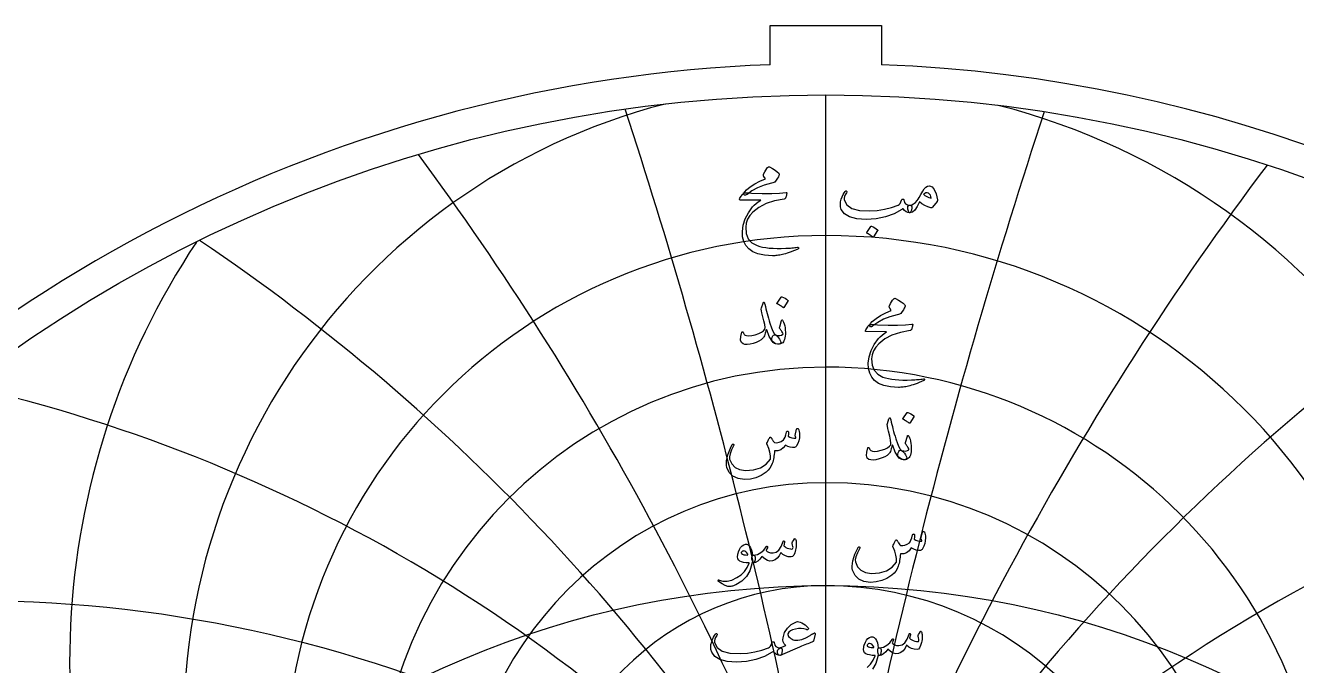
# Model space of a CAD drawing. Header units: millimetres. Extents: x -68 to 68, y -68 to 70.
# Drawn here: x -37.8 to 22.2, y 40.1 to 70.3 of the extents above; entities that cross this region are included whole.
import ezdxf

# ---------------------------------------------------------------- set-up
doc = ezdxf.new("R2010")
doc.units = ezdxf.units.MM
for name, color, linetype in [('CUT_OUTER', 1, 'Continuous'), ('ENGRAVE', 7, 'Continuous'), ('ENGRAVE_FINE', 8, 'Continuous'), ('TEXT', 5, 'Continuous')]:
    doc.layers.add(name, color=color, linetype=linetype)

msp = doc.modelspace()

# ---------------------------------------------------------------- linework, layer by layer
at = {"layer": 'CUT_OUTER'}
for points in [[(-2.625, 70.275), (2.625, 70.275), (2.625, 68.4244)], [(-2.625, 68.4244), (-2.625, 70.275)]]:
    msp.add_lwpolyline(points, dxfattribs=at)
for centre, radius, start, end in [((-0.0002, -0.0002), 68.4749, 142.031029, 87.802838), ((-0.0008, 0.001), 68.4737, 92.196314, 142.03149)]:
    msp.add_arc(centre, radius, start, end, dxfattribs=at)
at = {"layer": 'ENGRAVE'}
msp.add_lwpolyline([(0, -67), (0, 67)], dxfattribs=at)
msp.add_lwpolyline([(0, -67), (0, 67)], dxfattribs=at)
for radius in [67, 43.8575]:
    msp.add_circle((0, 0), radius, dxfattribs=at)
for centre, radius, start, end in [((0, 37.2405), 30.2941, 104.505507, 270), ((0, 34.9165), 32.6181, 270, 75.563429), ((0, 40.2865), 35.6769, 146.343028, 270), ((0, 34.8434), 25.5212, 90, 270), ((0, 32.4871), 27.8775, 270, 90), ((0, 37.9817), 37.9817, 270, 33.770038), ((0, 32.9555), 21.204, 90, 270), ((0, 30.5529), 23.6066, 270, 90), ((0, 44.1868), 41.8883, 167.806282, 270), ((0, 41.8883), 44.1868, 270, 12.193718), ((0, 31.4794), 17.2293, 90, 270), ((0, 29.0154), 19.6932, 270, 90), ((0, 49.2528), 49.2528, 184.286953, 270), ((0, 30.3464), 13.5111, 90, 270), ((0, 27.8045), 16.053, 270, 90), ((0, 46.948), 51.5576, 270, 355.577514)]:
    msp.add_arc(centre, radius, start, end, dxfattribs=at)
at = {"layer": 'ENGRAVE_FINE'}
for centre, radius, start, end in [((-272.2669, -19.5266), 276.4671, 10, 18.091806), ((-272.2669, -19.5266), 276.4671, 10, 18.091806), ((287.2066, -25.3211), 291.6372, 161.709863, 170), ((287.2066, -25.3211), 291.6372, 161.709863, 170), ((-131.9009, -19.5266), 140.366, 20, 36.609636), ((-131.9009, -19.5266), 140.366, 20, 36.609636), ((139.1385, -25.3211), 148.0681, 143.049378, 160), ((139.1385, -25.3211), 148.0681, 143.049378, 160), ((-83.1523, -19.5266), 96.016, 30, 56.062411), ((-83.1523, -19.5266), 96.016, 30, 56.062411), ((87.715, -25.3211), 101.2845, 123.597602, 150), ((87.715, -25.3211), 101.2845, 123.597602, 150), ((-57.2137, -19.5266), 74.6872, 40, 77.154006), ((-57.2137, -19.5266), 74.6872, 40, 77.154006), ((60.3531, -25.3211), 78.7854, 102.828506, 140), ((60.3531, -25.3211), 78.7854, 102.828506, 140), ((-40.2835, -19.5266), 62.67, 50, 100.963041), ((-40.2835, -19.5266), 62.67, 50, 100.963041), ((42.4939, -25.3211), 66.1088, 80.064286, 130), ((42.4939, -25.3211), 66.1088, 80.064286, 130)]:
    msp.add_arc(centre, radius, start, end, dxfattribs=at)
at = {"layer": 'TEXT'}
for points in [[(-2.5708, 62.8303), (-2.9196, 62.7393), (-3.2275, 62.6218), (-3.4944, 62.4778), (-3.7205, 62.3074), (-3.7552, 62.2812), (-3.7873, 62.2665), (-3.817, 62.2632), (-3.8442, 62.2715), (-3.8759, 62.3091), (-3.8712, 62.3623), (-3.83, 62.4309), (-3.7524, 62.515), (-3.569, 62.6672), (-3.3582, 62.8044), (-3.1199, 62.9266), (-2.8542, 63.0339), (-2.9301, 63.1457), (-2.9443, 63.1736), (-2.951, 63.2016), (-2.9503, 63.2295), (-2.9421, 63.2575), (-2.8884, 63.364), (-2.8393, 63.4521), (-2.7946, 63.5217), (-2.7544, 63.5728), (-2.7287, 63.597), (-2.7035, 63.6098), (-2.6788, 63.611), (-2.6546, 63.6008), (-2.5142, 63.5214), (-2.3962, 63.4471), (-2.3006, 63.3777), (-2.2275, 63.3134), (-2.2133, 63.2927), (-2.2065, 63.2665), (-2.2073, 63.2348), (-2.2155, 63.1976), (-2.2412, 63.1395), (-2.2824, 63.0689), (-2.339, 62.9858), (-2.4111, 62.8902), (-2.4301, 62.876), (-2.463, 62.8613), (-2.5099, 62.8461), (-2.5708, 62.8303)], [(-3.5129, 62.3673), (-3.0007, 62.3493), (-2.5578, 62.3473), (-2.1843, 62.3613), (-1.8802, 62.3912), (-1.8708, 62.3924), (-1.8627, 62.3917), (-1.8559, 62.3894), (-1.8503, 62.3852), (-1.8461, 62.3796), (-1.8438, 62.3728), (-1.8432, 62.3647), (-1.8443, 62.3553), (-1.8521, 62.3189), (-1.8597, 62.2854), (-1.8671, 62.255), (-1.8742, 62.2276), (-1.8811, 62.2031), (-1.8877, 62.1817), (-1.894, 62.1632), (-1.9002, 62.1477), (-1.9131, 62.123), (-1.9281, 62.1048), (-1.9451, 62.0931), (-1.964, 62.0878), (-2.4251, 62.0043), (-2.8263, 61.8733), (-3.1676, 61.6949), (-3.449, 61.4691), (-3.5912, 61.3067), (-3.6945, 61.1348), (-3.7589, 60.9534), (-3.7844, 60.7625), (-3.7599, 60.4629), (-3.6626, 60.2186), (-3.4924, 60.0298), (-3.2494, 59.8963), (-3.1234, 59.8559), (-2.985, 59.8224), (-2.834, 59.796), (-2.6706, 59.7765), (-2.495, 59.7638), (-2.3073, 59.7576), (-2.1077, 59.7578), (-1.8962, 59.7645), (-1.8209, 59.7688), (-1.747, 59.7735), (-1.6742, 59.7788), (-1.6028, 59.7845), (-1.533, 59.7907), (-1.4655, 59.7975), (-1.4003, 59.8047), (-1.3373, 59.8124), (-1.3181, 59.8134), (-1.3044, 59.8084), (-1.2961, 59.7975), (-1.2934, 59.7805), (-1.2949, 59.7608), (-1.2994, 59.7456), (-1.3069, 59.7348), (-1.3173, 59.7286), (-1.4301, 59.681), (-1.5369, 59.6378), (-1.6377, 59.5991), (-1.7325, 59.5649), (-1.8211, 59.535), (-1.9032, 59.5091), (-1.9788, 59.4871), (-2.0479, 59.4691), (-2.1129, 59.4559), (-2.1761, 59.4442), (-2.2376, 59.434), (-2.2974, 59.4252), (-2.3556, 59.4185), (-2.4126, 59.4142), (-2.4684, 59.4125), (-2.5229, 59.4132), (-2.8952, 59.4422), (-3.2055, 59.5051), (-3.454, 59.6019), (-3.6406, 59.7326), (-3.7776, 59.896), (-3.8732, 60.0869), (-3.9273, 60.3052), (-3.94, 60.5509), (-3.9009, 60.8558), (-3.8073, 61.1517), (-3.6594, 61.4387), (-3.457, 61.7166), (-3.3779, 61.8007), (-3.2884, 61.8813), (-3.1883, 61.9584), (-3.0778, 62.032), (-4.0438, 62.0399), (-4.067, 62.0499), (-4.0768, 62.0679), (-4.073, 62.0938), (-4.0558, 62.1278), (-4.0234, 62.1772), (-3.9939, 62.2216), (-3.9675, 62.261), (-3.944, 62.2954), (-3.9236, 62.3246), (-3.9061, 62.3483), (-3.8916, 62.3665), (-3.8802, 62.3793), (-3.8542, 62.3815), (-3.7844, 62.3803), (-3.6706, 62.3755), (-3.5129, 62.3673)], [(0.9102, 62.4511), (0.9244, 62.4666), (0.9391, 62.4731), (0.9543, 62.4706), (0.97, 62.4591), (0.982, 62.4441), (0.986, 62.4272), (0.982, 62.4082), (0.97, 62.3872), (0.9092, 62.2929), (0.8702, 62.2056), (0.8533, 62.1253), (0.8583, 62.0519), (0.9833, 61.8109), (1.2265, 61.6427), (1.588, 61.5474), (2.0678, 61.525), (2.4239, 61.5512), (2.7654, 61.6058), (3.0925, 61.6889), (3.4051, 61.8004), (3.4603, 61.8331), (3.5059, 61.8833), (3.5421, 61.9509), (3.5688, 62.0359), (3.5778, 62.0601), (3.5927, 62.0769), (3.6137, 62.0861), (3.6406, 62.0878), (3.6599, 62.0796), (3.6736, 62.0629), (3.6818, 62.0377), (3.6846, 62.004), (3.7033, 61.9207), (3.7554, 61.8583), (3.841, 61.8169), (3.96, 61.7964), (4.0029, 61.787), (4.0319, 61.7625), (4.0468, 61.7231), (4.0478, 61.6687), (4.0334, 61.5674), (4.0139, 61.495), (3.9894, 61.4516), (3.96, 61.4372), (3.8724, 61.4486), (3.7893, 61.4831), (3.7108, 61.5404), (3.6367, 61.6208), (3.6304, 61.624), (3.6197, 61.6218), (3.6045, 61.614), (3.5848, 61.6008), (3.2125, 61.3912), (2.8063, 61.2416), (2.3662, 61.1517), (1.8922, 61.1218), (1.4541, 61.1517), (1.1138, 61.2416), (0.8712, 61.3912), (0.7265, 61.6008), (0.6936, 61.7178), (0.6826, 61.8373), (0.6936, 61.9594), (0.7265, 62.0839), (0.7709, 62.1996), (0.8164, 62.2994), (0.8628, 62.3832), (0.9102, 62.4511)], [(4.8861, 62.7066), (5.0111, 62.6622), (5.1147, 62.5369), (5.1968, 62.3309), (5.2574, 62.0439), (5.2596, 62.0232), (5.2584, 62.005), (5.2536, 61.9893), (5.2454, 61.9761), (5.0258, 61.7006), (5.0106, 61.6839), (4.9929, 61.6737), (4.9727, 61.6699), (4.95, 61.6727), (4.8008, 61.7236), (4.6606, 61.7884), (4.5293, 61.8673), (4.4071, 61.9601), (4.3085, 61.7313), (4.2005, 61.5679), (4.083, 61.4698), (3.956, 61.4372), (3.9418, 61.4424), (3.9271, 61.4581), (3.9118, 61.4843), (3.8961, 61.521), (3.8719, 61.6118), (3.8632, 61.6847), (3.8699, 61.7395), (3.8921, 61.7765), (3.9051, 61.7852), (3.9201, 61.7914), (3.937, 61.7952), (3.956, 61.7964), (4.0468, 61.8119), (4.1356, 61.8543), (4.2225, 61.9237), (4.3073, 62.02), (4.3445, 62.0759), (4.4001, 62.1677), (4.4742, 62.2954), (4.5668, 62.4591), (4.6391, 62.5674), (4.7165, 62.6447), (4.7988, 62.6911), (4.8861, 62.7066)], [(4.5987, 62.3154), (4.6736, 62.253), (4.7584, 62.2016), (4.8532, 62.1612), (4.958, 62.1318), (4.9522, 62.2103), (4.931, 62.2745), (4.8944, 62.3241), (4.8422, 62.3593), (4.7821, 62.3775), (4.7215, 62.3763), (4.6603, 62.3556), (4.5987, 62.3154)], [(2.1197, 60.7945), (2.1247, 60.7994), (2.1317, 60.8024), (2.1407, 60.8034), (2.1517, 60.8024), (2.2292, 60.771), (2.3023, 60.7326), (2.371, 60.6872), (2.4351, 60.6348), (2.4413, 60.6268), (2.4441, 60.6188), (2.4433, 60.6108), (2.4391, 60.6028), (2.2515, 60.2995), (2.2445, 60.2922), (2.2355, 60.2905), (2.2245, 60.2942), (2.2115, 60.3034), (2.2003, 60.3114), (2.1826, 60.3234), (2.1584, 60.3394), (2.1277, 60.3593), (2.09, 60.3833), (2.0449, 60.4112), (1.9922, 60.4432), (1.9321, 60.4791), (1.9241, 60.4851), (1.9201, 60.4911), (1.9201, 60.4971), (1.9241, 60.503)], [(-2.8802, 57.1242), (-2.8572, 57.0195), (-2.8323, 56.9131), (-2.8053, 56.8049), (-2.7764, 56.695), (-2.7455, 56.5829), (-2.7125, 56.468), (-2.6776, 56.3504), (-2.6407, 56.23), (-2.5661, 56.0134), (-2.498, 55.8507), (-2.4363, 55.742), (-2.3812, 55.6871), (-2.333, 55.6544), (-2.2844, 55.6082), (-2.2352, 55.5486), (-2.1856, 55.4755), (-2.1387, 55.3849), (-2.1257, 55.3168), (-2.1467, 55.2712), (-2.2016, 55.248), (-2.3789, 55.2659), (-2.5359, 55.3837), (-2.6724, 55.6012), (-2.7884, 55.9186), (-2.7909, 55.9238), (-2.7944, 55.9276), (-2.7988, 55.9298), (-2.8043, 55.9306), (-2.8083, 55.9298), (-2.8123, 55.9276), (-2.8163, 55.9238), (-2.8203, 55.9186), (-2.8315, 55.8672), (-2.8453, 55.8128), (-2.8615, 55.7554), (-2.8802, 55.6951), (-2.9006, 55.6379), (-2.9221, 55.5903), (-2.9446, 55.5521), (-2.968, 55.5234), (-3.0523, 55.4498), (-3.1576, 55.3847), (-3.2839, 55.328), (-3.4311, 55.2799), (-3.5808, 55.2442), (-3.7105, 55.229), (-3.8203, 55.2342), (-3.9101, 55.2599), (-3.9869, 55.3243), (-4.0219, 55.4376), (-4.0149, 55.5997), (-3.966, 55.8108), (-3.9612, 55.8178), (-3.955, 55.8228), (-3.9473, 55.8258), (-3.938, 55.8268), (-3.9271, 55.8255), (-3.9181, 55.8218), (-3.9111, 55.8156), (-3.9061, 55.8068), (-3.8871, 55.7627), (-3.8662, 55.726), (-3.8432, 55.6968), (-3.8183, 55.6751), (-3.7404, 55.6462), (-3.6347, 55.6392), (-3.5009, 55.6541), (-3.3393, 55.6911), (-3.1669, 55.7465), (-3.0329, 55.8088), (-2.9373, 55.8782), (-2.8802, 55.9545), (-2.8707, 56.0319), (-2.8862, 56.1641), (-2.9266, 56.3512), (-2.992, 56.5932), (-3.0234, 56.7207), (-3.0419, 56.8238), (-3.0473, 56.9024), (-3.0399, 56.9565), (-2.964, 57.1721), (-2.9558, 57.1948), (-2.947, 57.211), (-2.9378, 57.2207), (-2.9281, 57.224), (-2.9161, 57.2177), (-2.9041, 57.199), (-2.8922, 57.1678), (-2.8802, 57.1242)], [(-2.1097, 57.4675), (-2.1047, 57.4725), (-2.0978, 57.4755), (-2.0888, 57.4765), (-2.0778, 57.4755), (-2.0002, 57.444), (-1.9271, 57.4056), (-1.8585, 57.3602), (-1.7944, 57.3078), (-1.7881, 57.2998), (-1.7854, 57.2918), (-1.7861, 57.2838), (-1.7904, 57.2759), (-1.978, 56.9725), (-1.985, 56.9652), (-1.994, 56.9635), (-2.0049, 56.9672), (-2.0179, 56.9765), (-2.0292, 56.9844), (-2.0469, 56.9964), (-2.0711, 57.0124), (-2.1018, 57.0324), (-2.1394, 57.0563), (-2.1846, 57.0842), (-2.2372, 57.1162), (-2.2974, 57.1521), (-2.3053, 57.1581), (-2.3093, 57.1641), (-2.3093, 57.1701), (-2.3053, 57.1761)], [(3.3692, 56.6252), (3.0204, 56.5341), (2.7125, 56.4166), (2.4456, 56.2726), (2.2195, 56.1022), (2.1848, 56.076), (2.1527, 56.0613), (2.123, 56.0581), (2.0958, 56.0663), (2.0641, 56.104), (2.0688, 56.1571), (2.11, 56.2257), (2.1876, 56.3098), (2.371, 56.462), (2.5818, 56.5992), (2.8201, 56.7215), (3.0858, 56.8288), (3.0099, 56.9405), (2.9957, 56.9685), (2.989, 56.9964), (2.9897, 57.0244), (2.9979, 57.0523), (3.0516, 57.1588), (3.1007, 57.2469), (3.1454, 57.3165), (3.1856, 57.3677), (3.2113, 57.3919), (3.2365, 57.4046), (3.2612, 57.4058), (3.2854, 57.3956), (3.4258, 57.3163), (3.5438, 57.2419), (3.6394, 57.1726), (3.7125, 57.1082), (3.7267, 57.0875), (3.7335, 57.0613), (3.7327, 57.0296), (3.7245, 56.9924), (3.6988, 56.9343), (3.6576, 56.8637), (3.601, 56.7806), (3.5289, 56.6851), (3.5099, 56.6708), (3.477, 56.6561), (3.4301, 56.6409), (3.3692, 56.6252)], [(-2.0738, 55.8348), (-2.0973, 55.8739), (-2.1197, 55.9076), (-2.1412, 55.9358), (-2.1616, 55.9585), (-2.1764, 55.978), (-2.1846, 56.0004), (-2.1863, 56.0259), (-2.1816, 56.0543), (-2.0978, 56.3577), (-2.086, 56.3842), (-2.0708, 56.3916), (-2.0521, 56.3802), (-2.0299, 56.3497), (-1.9965, 56.2851), (-1.968, 56.207), (-1.9446, 56.1155), (-1.9261, 56.0104), (-1.9154, 55.9096), (-1.9111, 55.8108), (-1.9134, 55.714), (-1.9221, 55.6192), (-1.9363, 55.5366), (-1.9551, 55.4645), (-1.9783, 55.4029), (-2.0059, 55.3517), (-2.0401, 55.3138), (-2.0868, 55.2839), (-2.1459, 55.2619), (-2.2175, 55.248), (-2.2909, 55.2452), (-2.3592, 55.2569), (-2.4226, 55.2831), (-2.481, 55.3238), (-2.5261, 55.3755), (-2.5498, 55.4346), (-2.5521, 55.5012), (-2.5329, 55.5753), (-2.5022, 55.6359), (-2.466, 55.6741), (-2.4244, 55.6898), (-2.3772, 55.6831), (-2.2684, 55.6569), (-2.1736, 55.6541), (-2.0928, 55.6748), (-2.0259, 55.719), (-2.0244, 55.7307), (-2.0319, 55.7539), (-2.0484, 55.7886), (-2.0738, 55.8348)], [(2.4271, 56.1621), (2.9393, 56.1441), (3.3822, 56.1422), (3.7557, 56.1561), (4.0598, 56.1861), (4.0692, 56.1872), (4.0773, 56.1866), (4.0841, 56.1842), (4.0897, 56.1801), (4.0939, 56.1745), (4.0962, 56.1676), (4.0968, 56.1595), (4.0957, 56.1501), (4.0879, 56.1137), (4.0803, 56.0803), (4.0729, 56.0498), (4.0658, 56.0224), (4.0589, 55.9979), (4.0523, 55.9765), (4.046, 55.958), (4.0398, 55.9426), (4.0269, 55.9179), (4.0119, 55.8996), (3.9949, 55.8879), (3.976, 55.8827), (3.5149, 55.7991), (3.1137, 55.6681), (2.7724, 55.4897), (2.491, 55.2639), (2.3488, 55.1015), (2.2455, 54.9296), (2.1811, 54.7482), (2.1556, 54.5574), (2.1801, 54.2577), (2.2774, 54.0135), (2.4476, 53.8246), (2.6906, 53.6911), (2.8166, 53.6507), (2.955, 53.6173), (3.106, 53.5908), (3.2694, 53.5713), (3.445, 53.5586), (3.6327, 53.5524), (3.8323, 53.5526), (4.0438, 53.5594), (4.1191, 53.5636), (4.193, 53.5684), (4.2658, 53.5736), (4.3372, 53.5793), (4.407, 53.5856), (4.4745, 53.5923), (4.5397, 53.5995), (4.6027, 53.6073), (4.6219, 53.6083), (4.6356, 53.6033), (4.6439, 53.5923), (4.6466, 53.5753), (4.6451, 53.5556), (4.6406, 53.5404), (4.6331, 53.5297), (4.6227, 53.5234), (4.5099, 53.4758), (4.4031, 53.4326), (4.3023, 53.394), (4.2075, 53.3598), (4.1189, 53.3298), (4.0368, 53.3039), (3.9612, 53.2819), (3.8921, 53.264), (3.8271, 53.2507), (3.7639, 53.239), (3.7024, 53.2288), (3.6426, 53.2201), (3.5844, 53.2133), (3.5274, 53.2091), (3.4716, 53.2073), (3.4171, 53.2081), (3.0448, 53.237), (2.7345, 53.2999), (2.486, 53.3967), (2.2994, 53.5274), (2.1624, 53.6909), (2.0668, 53.8817), (2.0127, 54.1), (2, 54.3458), (2.0391, 54.6507), (2.1327, 54.9466), (2.2806, 55.2335), (2.483, 55.5114), (2.5621, 55.5955), (2.6516, 55.6761), (2.7517, 55.7532), (2.8622, 55.8268), (1.8962, 55.8348), (1.873, 55.8448), (1.8632, 55.8627), (1.867, 55.8887), (1.8842, 55.9226), (1.9166, 55.972), (1.9461, 56.0164), (1.9725, 56.0558), (1.996, 56.0903), (2.0164, 56.1194), (2.0339, 56.1431), (2.0484, 56.1614), (2.0598, 56.1741), (2.0858, 56.1763), (2.1556, 56.1751), (2.2694, 56.1703), (2.4271, 56.1621)], [(3.0598, 51.6734), (3.0828, 51.5687), (3.1077, 51.4623), (3.1347, 51.3541), (3.1636, 51.2442), (3.1945, 51.1321), (3.2275, 51.0172), (3.2624, 50.8995), (3.2993, 50.7792), (3.3739, 50.5626), (3.442, 50.3999), (3.5037, 50.2911), (3.5588, 50.2363), (3.607, 50.2036), (3.6556, 50.1574), (3.7048, 50.0978), (3.7544, 50.0247), (3.8013, 49.9341), (3.8143, 49.866), (3.7933, 49.8203), (3.7384, 49.7971), (3.5611, 49.8151), (3.4041, 49.9329), (3.2676, 50.1504), (3.1516, 50.4678), (3.1491, 50.473), (3.1456, 50.4768), (3.1412, 50.479), (3.1357, 50.4798), (3.1317, 50.479), (3.1277, 50.4768), (3.1237, 50.473), (3.1197, 50.4678), (3.1085, 50.4164), (3.0947, 50.362), (3.0785, 50.3046), (3.0598, 50.2442), (3.0394, 50.1871), (3.0179, 50.1395), (2.9954, 50.1013), (2.972, 50.0726), (2.8877, 49.999), (2.7824, 49.9339), (2.6561, 49.8772), (2.5089, 49.8291), (2.3592, 49.7934), (2.2295, 49.7782), (2.1197, 49.7834), (2.0299, 49.8091), (1.9531, 49.8735), (1.9181, 49.9868), (1.9251, 50.1489), (1.974, 50.36), (1.9788, 50.367), (1.985, 50.372), (1.9927, 50.375), (2.002, 50.376), (2.0129, 50.3747), (2.0219, 50.371), (2.0289, 50.3647), (2.0339, 50.356), (2.0529, 50.3119), (2.0738, 50.2752), (2.0968, 50.246), (2.1217, 50.2243), (2.1996, 50.1953), (2.3053, 50.1884), (2.4391, 50.2033), (2.6007, 50.2403), (2.7731, 50.2956), (2.9071, 50.358), (3.0027, 50.4274), (3.0598, 50.5037), (3.0693, 50.5811), (3.0538, 50.7133), (3.0134, 50.9004), (2.948, 51.1424), (2.9166, 51.2699), (2.8981, 51.373), (2.8927, 51.4516), (2.9001, 51.5057), (2.976, 51.7213), (2.9842, 51.744), (2.993, 51.7602), (3.0022, 51.7699), (3.0119, 51.7732), (3.0239, 51.7669), (3.0359, 51.7482), (3.0478, 51.717), (3.0598, 51.6734)], [(3.8303, 52.0167), (3.8353, 52.0217), (3.8422, 52.0246), (3.8512, 52.0256), (3.8622, 52.0246), (3.9398, 51.9932), (4.0129, 51.9548), (4.0815, 51.9094), (4.1456, 51.857), (4.1519, 51.849), (4.1546, 51.841), (4.1539, 51.833), (4.1496, 51.825), (3.962, 51.5217), (3.955, 51.5144), (3.946, 51.5127), (3.9351, 51.5164), (3.9221, 51.5257), (3.9108, 51.5336), (3.8931, 51.5456), (3.8689, 51.5616), (3.8382, 51.5815), (3.8006, 51.6055), (3.7554, 51.6334), (3.7028, 51.6654), (3.6426, 51.7013), (3.6347, 51.7073), (3.6307, 51.7133), (3.6307, 51.7193), (3.6347, 51.7253)], [(-1.3852, 51.2303), (-1.3782, 51.2477), (-1.3692, 51.2602), (-1.3583, 51.2677), (-1.3453, 51.2702), (-1.3286, 51.2682), (-1.3143, 51.2622), (-1.3026, 51.2522), (-1.2934, 51.2382), (-1.2707, 51.1883), (-1.2545, 51.1265), (-1.2447, 51.0526), (-1.2415, 50.9668), (-1.2502, 50.8266), (-1.2764, 50.6933), (-1.3201, 50.5671), (-1.3812, 50.4478), (-1.4022, 50.4191), (-1.4251, 50.3969), (-1.4501, 50.3812), (-1.477, 50.372), (-1.5746, 50.3657), (-1.6796, 50.383), (-1.7921, 50.4236), (-1.9121, 50.4878), (-2.0132, 50.3493), (-2.1327, 50.2572), (-2.2707, 50.2116), (-2.4271, 50.2123), (-2.4322, 50.1281), (-2.4396, 50.0471), (-2.4492, 49.9694), (-2.461, 49.8949), (-2.4751, 49.8232), (-2.4915, 49.7537), (-2.5101, 49.6865), (-2.5309, 49.6215), (-2.5793, 49.5042), (-2.6447, 49.396), (-2.727, 49.2967), (-2.8263, 49.2063), (-3.0586, 49.0517), (-3.3043, 48.9429), (-3.5636, 48.88), (-3.8362, 48.863), (-4.1434, 48.9047), (-4.3861, 49.0137), (-4.5645, 49.1901), (-4.6785, 49.4339), (-4.694, 49.5217), (-4.6965, 49.6255), (-4.686, 49.7453), (-4.6626, 49.881), (-4.6249, 50.0297), (-4.5718, 50.1844), (-4.5032, 50.345), (-4.4191, 50.5117), (-4.4123, 50.5222), (-4.4041, 50.5297), (-4.3944, 50.5342), (-4.3831, 50.5357), (-4.3719, 50.5347), (-4.3622, 50.5317), (-4.354, 50.5267), (-4.3472, 50.5197), (-4.3427, 50.5095), (-4.3412, 50.4987), (-4.3427, 50.4875), (-4.3472, 50.4758), (-4.454, 50.254), (-4.5229, 50.0716), (-4.5538, 49.9286), (-4.5468, 49.8251), (-4.446, 49.5968), (-4.2873, 49.4309), (-4.0708, 49.3273), (-3.7963, 49.2862), (-3.4126, 49.3106), (-3.0878, 49.4079), (-2.8218, 49.5781), (-2.6147, 49.8211), (-2.6155, 49.9813), (-2.6417, 50.1504), (-2.6933, 50.3286), (-2.7704, 50.5157), (-2.7801, 50.5347), (-2.7854, 50.5516), (-2.7861, 50.5666), (-2.7824, 50.5796), (-2.7609, 50.6241), (-2.7405, 50.6659), (-2.721, 50.7049), (-2.7025, 50.7412), (-2.6851, 50.7743), (-2.6686, 50.8036), (-2.6531, 50.8292), (-2.6387, 50.851), (-2.6304, 50.8602), (-2.6217, 50.864), (-2.6125, 50.8622), (-2.6027, 50.855), (-2.5978, 50.8495), (-2.5908, 50.841), (-2.5818, 50.8296), (-2.5708, 50.8151), (-2.5583, 50.7976), (-2.5449, 50.7772), (-2.5304, 50.7537), (-2.5149, 50.7273), (-2.4835, 50.6764), (-2.457, 50.6394), (-2.4356, 50.6165), (-2.4191, 50.6075), (-2.3153, 50.5988), (-2.2115, 50.6165), (-2.1077, 50.6607), (-2.004, 50.7313), (-1.9663, 50.7782), (-1.9291, 50.855), (-1.8924, 50.9618), (-1.8562, 51.0985), (-1.8528, 51.1115), (-1.8463, 51.1225), (-1.8368, 51.1314), (-1.8243, 51.1384), (-1.8126, 51.1429), (-1.8014, 51.1444), (-1.7906, 51.1429), (-1.7804, 51.1384), (-1.7652, 51.1135), (-1.7594, 51.0666), (-1.7632, 50.9977), (-1.7764, 50.9069), (-1.6958, 50.8575), (-1.6097, 50.8251), (-1.5182, 50.8096), (-1.4211, 50.8111), (-1.4224, 50.8403), (-1.4261, 50.864), (-1.4324, 50.8822), (-1.4411, 50.8949), (-1.4511, 50.9069), (-1.4571, 50.9189), (-1.4591, 50.9309), (-1.4571, 50.9428)], [(3.8662, 50.384), (3.8427, 50.4231), (3.8203, 50.4568), (3.7988, 50.485), (3.7784, 50.5077), (3.7636, 50.5272), (3.7554, 50.5496), (3.7537, 50.5751), (3.7584, 50.6035), (3.8422, 50.9069), (3.854, 50.9334), (3.8692, 50.9408), (3.8879, 50.9294), (3.9101, 50.8989), (3.9435, 50.8343), (3.972, 50.7562), (3.9954, 50.6646), (4.0139, 50.5596), (4.0246, 50.4588), (4.0289, 50.36), (4.0266, 50.2632), (4.0179, 50.1684), (4.0037, 50.0858), (3.9849, 50.0137), (3.9617, 49.9521), (3.9341, 49.9009), (3.8999, 49.863), (3.8532, 49.8331), (3.7941, 49.8111), (3.7225, 49.7971), (3.6491, 49.7944), (3.5808, 49.8061), (3.5174, 49.8323), (3.459, 49.873), (3.4139, 49.9246), (3.3902, 49.9838), (3.3879, 50.0504), (3.4071, 50.1245), (3.4378, 50.1851), (3.474, 50.2233), (3.5156, 50.239), (3.5628, 50.2323), (3.6716, 50.2061), (3.7664, 50.2033), (3.8472, 50.224), (3.9141, 50.2682), (3.9156, 50.2799), (3.9081, 50.3031), (3.8916, 50.3378), (3.8662, 50.384)], [(4.5548, 46.3791), (4.5618, 46.3965), (4.5708, 46.409), (4.5817, 46.4165), (4.5947, 46.419), (4.6114, 46.417), (4.6257, 46.411), (4.6374, 46.401), (4.6466, 46.387), (4.6693, 46.3371), (4.6855, 46.2753), (4.6953, 46.2014), (4.6985, 46.1156), (4.6898, 45.9754), (4.6636, 45.8421), (4.6199, 45.7159), (4.5588, 45.5966), (4.5378, 45.568), (4.5149, 45.5457), (4.4899, 45.53), (4.463, 45.5208), (4.3654, 45.5146), (4.2604, 45.5318), (4.1479, 45.5724), (4.0279, 45.6366), (3.9268, 45.4981), (3.8073, 45.406), (3.6693, 45.3604), (3.5129, 45.3611), (3.5078, 45.2769), (3.5004, 45.196), (3.4908, 45.1182), (3.479, 45.0438), (3.4649, 44.972), (3.4485, 44.9025), (3.4299, 44.8353), (3.4091, 44.7703), (3.3607, 44.653), (3.2953, 44.5448), (3.213, 44.4455), (3.1137, 44.3552), (2.8814, 44.2005), (2.6357, 44.0917), (2.3764, 44.0288), (2.1037, 44.0118), (1.7966, 44.0535), (1.5539, 44.1625), (1.3755, 44.3389), (1.2615, 44.5827), (1.246, 44.6705), (1.2435, 44.7743), (1.254, 44.8941), (1.2774, 45.0298), (1.3151, 45.1785), (1.3682, 45.3332), (1.4368, 45.4939), (1.5209, 45.6605), (1.5277, 45.671), (1.5359, 45.6785), (1.5456, 45.683), (1.5569, 45.6845), (1.5681, 45.6835), (1.5778, 45.6805), (1.586, 45.6755), (1.5928, 45.6685), (1.5973, 45.6583), (1.5988, 45.6475), (1.5973, 45.6363), (1.5928, 45.6246), (1.486, 45.4028), (1.4171, 45.2204), (1.3862, 45.0774), (1.3932, 44.9739), (1.494, 44.7456), (1.6527, 44.5797), (1.8692, 44.4762), (2.1437, 44.435), (2.5274, 44.4594), (2.8522, 44.5567), (3.1182, 44.7269), (3.3253, 44.9699), (3.3245, 45.1301), (3.2983, 45.2992), (3.2467, 45.4774), (3.1696, 45.6645), (3.1599, 45.6835), (3.1546, 45.7004), (3.1539, 45.7154), (3.1576, 45.7284), (3.1791, 45.7729), (3.1995, 45.8147), (3.219, 45.8537), (3.2375, 45.8901), (3.2549, 45.9231), (3.2714, 45.9524), (3.2869, 45.978), (3.3013, 45.9998), (3.3096, 46.0091), (3.3183, 46.0128), (3.3275, 46.0111), (3.3373, 46.0038), (3.3422, 45.9983), (3.3492, 45.9898), (3.3582, 45.9784), (3.3692, 45.9639), (3.3817, 45.9464), (3.3951, 45.926), (3.4096, 45.9025), (3.4251, 45.8761), (3.4565, 45.8252), (3.483, 45.7883), (3.5044, 45.7653), (3.5209, 45.7563), (3.6247, 45.7476), (3.7285, 45.7653), (3.8323, 45.8095), (3.936, 45.8801), (3.9737, 45.927), (4.0109, 46.0038), (4.0476, 46.1106), (4.0838, 46.2473), (4.0872, 46.2603), (4.0937, 46.2713), (4.1032, 46.2803), (4.1157, 46.2872), (4.1274, 46.2917), (4.1386, 46.2932), (4.1494, 46.2917), (4.1596, 46.2872), (4.1748, 46.2623), (4.1806, 46.2154), (4.1768, 46.1465), (4.1636, 46.0557), (4.2442, 46.0063), (4.3303, 45.9739), (4.4218, 45.9584), (4.5189, 45.9599), (4.5176, 45.9891), (4.5139, 46.0128), (4.5076, 46.031), (4.4989, 46.0437), (4.4889, 46.0557), (4.4829, 46.0677), (4.4809, 46.0797), (4.4829, 46.0916)], [(-3.4949, 44.8861), (-3.5885, 44.5575), (-3.7454, 44.2823), (-3.9657, 44.0605), (-4.2494, 43.8921), (-4.2891, 43.875), (-4.3283, 43.8597), (-4.3669, 43.8461), (-4.4051, 43.8342), (-4.4425, 43.8243), (-4.479, 43.8167), (-4.5144, 43.8114), (-4.5488, 43.8083), (-4.6346, 43.8205), (-4.7484, 43.8651), (-4.8901, 43.9422), (-5.0598, 44.0518), (-5.078, 44.0675), (-5.0887, 44.0827), (-5.092, 44.0974), (-5.0877, 44.1116), (-5.0782, 44.1226), (-5.0658, 44.1276), (-5.0503, 44.1266), (-5.0318, 44.1196), (-4.8554, 44.0625), (-4.6576, 44.0627), (-4.4383, 44.1204), (-4.1975, 44.2354), (-4.0009, 44.3689), (-3.8382, 44.5258), (-3.7095, 44.7062), (-3.6147, 44.91), (-3.6154, 44.9173), (-3.6177, 44.923), (-3.6214, 44.9272), (-3.6267, 44.93), (-3.7641, 44.938), (-3.8812, 44.9539), (-3.9777, 44.9779), (-4.0538, 45.0098), (-4.1127, 45.0592), (-4.1496, 45.1276), (-4.1646, 45.2149), (-4.1576, 45.3212), (-4.1554, 45.3353), (-4.1526, 45.3496), (-4.1494, 45.3642), (-4.1456, 45.3791), (-4.1414, 45.3944), (-4.1366, 45.4105), (-4.1314, 45.4274), (-4.1257, 45.445), (-4.0788, 45.559), (-4.0219, 45.6535), (-3.955, 45.7286), (-3.8782, 45.7843), (-3.7996, 45.8147), (-3.7275, 45.8142), (-3.6619, 45.7828), (-3.6027, 45.7204), (-3.5511, 45.6336), (-3.5119, 45.5328), (-3.4852, 45.418), (-3.471, 45.2893), (-3.4631, 45.2894), (-3.4555, 45.2898), (-3.4482, 45.2904), (-3.441, 45.2913), (-3.4339, 45.2921), (-3.4266, 45.2928), (-3.419, 45.2931), (-3.4111, 45.2933), (-3.3842, 45.2875), (-3.3632, 45.2703), (-3.3482, 45.2416), (-3.3393, 45.2014), (-3.3355, 45.1573), (-3.3363, 45.1126), (-3.3415, 45.0675), (-3.3512, 45.0218), (-3.364, 44.9816), (-3.3782, 44.9529), (-3.3939, 44.9357), (-3.4111, 44.93), (-3.487, 44.93), (-3.4875, 44.9228), (-3.489, 44.913), (-3.4914, 44.9008), (-3.4949, 44.8861)], [(-1.479, 46.0677), (-1.4703, 46.0737), (-1.4601, 46.0717), (-1.4483, 46.0617), (-1.4351, 46.0437), (-1.4209, 46.0133), (-1.4102, 45.9699), (-1.4029, 45.9135), (-1.3992, 45.8441), (-1.3979, 45.7653), (-1.4022, 45.6885), (-1.4119, 45.6136), (-1.4271, 45.5408), (-1.4715, 45.399), (-1.5209, 45.2972), (-1.5753, 45.2354), (-1.6347, 45.2134), (-1.7752, 45.2217), (-1.9052, 45.2583), (-2.0247, 45.3234), (-2.1337, 45.417), (-2.2085, 45.2696), (-2.2974, 45.1545), (-2.4002, 45.072), (-2.5169, 45.0218), (-2.6394, 45.0108), (-2.7634, 45.0418), (-2.8889, 45.1146), (-3.0159, 45.2294), (-3.1187, 45.0984), (-3.2195, 45.0048), (-3.3183, 44.9487), (-3.4151, 44.93), (-3.4346, 44.941), (-3.453, 44.9739), (-3.4705, 45.0288), (-3.487, 45.1056), (-3.4929, 45.1815), (-3.483, 45.2374), (-3.457, 45.2733), (-3.4151, 45.2893), (-3.231, 45.3309), (-3.0698, 45.412), (-2.9316, 45.5325), (-2.8163, 45.6925), (-2.8101, 45.7012), (-2.8033, 45.7074), (-2.7961, 45.7112), (-2.7884, 45.7124), (-2.7789, 45.7114), (-2.7704, 45.7084), (-2.7629, 45.7034), (-2.7564, 45.6964), (-2.7527, 45.675), (-2.7614, 45.6386), (-2.7826, 45.5872), (-2.8163, 45.5208), (-2.7721, 45.4697), (-2.7035, 45.432), (-2.6105, 45.4078), (-2.493, 45.397), (-2.3465, 45.4277), (-2.2185, 45.5278), (-2.109, 45.6972), (-2.0179, 45.936), (-2.0134, 45.9482), (-2.0079, 45.9569), (-2.0015, 45.9622), (-1.994, 45.9639), (-1.9827, 45.9629), (-1.973, 45.9599), (-1.9648, 45.9549), (-1.958, 45.9479), (-1.9531, 45.938), (-1.9501, 45.928), (-1.9491, 45.918), (-1.9501, 45.908), (-1.99, 45.7404), (-1.9433, 45.6989), (-1.8872, 45.6625), (-1.8216, 45.6311), (-1.7465, 45.6046), (-1.6734, 45.5874), (-1.6177, 45.5837), (-1.5796, 45.5934), (-1.5589, 45.6166), (-1.5521, 45.652), (-1.5559, 45.7024), (-1.5701, 45.7678), (-1.5948, 45.8481), (-1.5905, 45.8708), (-1.5698, 45.915), (-1.5327, 45.9806), (-1.479, 46.0677)], [(-3.6866, 45.3332), (-3.7285, 45.4063), (-3.7744, 45.4579), (-3.8243, 45.4881), (-3.8782, 45.4968), (-3.9104, 45.4884), (-3.939, 45.4749), (-3.9642, 45.4564), (-3.9859, 45.433), (-3.9929, 45.4205), (-3.9939, 45.407), (-3.9889, 45.3926), (-3.978, 45.3771), (-3.9368, 45.3409), (-3.8772, 45.3162), (-3.7991, 45.303), (-3.7025, 45.3012), (-3.6925, 45.3032), (-3.6866, 45.3092), (-3.6846, 45.3192), (-3.6866, 45.3332)], [(-0.507, 41.5639), (-0.5868, 41.2446), (-0.5958, 41.2291), (-0.6108, 41.2146), (-0.6317, 41.2012), (-0.6587, 41.1887), (-0.7184, 41.1676), (-0.7819, 41.1443), (-0.8492, 41.1187), (-0.9201, 41.0909), (-0.9949, 41.0611), (-1.0733, 41.0295), (-1.1555, 40.9962), (-1.2415, 40.9612), (-2.1596, 40.562), (-2.2016, 40.5712), (-2.2355, 40.5989), (-2.2614, 40.645), (-2.2794, 40.7097), (-2.2824, 40.7783), (-2.2634, 40.8364), (-2.2225, 40.8841), (-2.1596, 40.9212), (-2.1518, 40.9249), (-2.1362, 40.9317), (-2.1129, 40.9418), (-2.0818, 40.9552), (-2.0432, 40.9715), (-1.9975, 40.9906), (-1.9444, 41.0124), (-1.8842, 41.037), (-1.9618, 41.1166), (-2.0109, 41.2037), (-2.0316, 41.2982), (-2.0239, 41.4003), (-1.9471, 41.643), (-1.8163, 41.8484), (-1.6317, 42.0163), (-1.3932, 42.1468), (-1.341, 42.159), (-1.2804, 42.1557), (-1.2113, 42.137), (-1.1337, 42.1028), (-1.0531, 42.0562), (-0.979, 42.004), (-0.9114, 41.9464), (-0.8503, 41.8833), (-0.8331, 41.8601), (-0.8253, 41.8384), (-0.8271, 41.8182), (-0.8383, 41.7995), (-0.8553, 41.785), (-0.8742, 41.7775), (-0.8952, 41.777), (-0.9181, 41.7835), (-1.0377, 41.8212), (-1.1646, 41.8384), (-1.2991, 41.8351), (-1.4411, 41.8114), (-1.5696, 41.773), (-1.6716, 41.7216), (-1.7472, 41.6572), (-1.7964, 41.5799), (-1.8014, 41.5455), (-1.7884, 41.5061), (-1.7574, 41.4616), (-1.7085, 41.4122), (-1.6527, 41.3673), (-1.5968, 41.3324), (-1.5409, 41.3075), (-1.485, 41.2925), (-1.3176, 41.2882), (-1.1387, 41.3234), (-0.9483, 41.398), (-0.7465, 41.512), (-0.7248, 41.5258), (-0.7036, 41.539), (-0.6829, 41.5517), (-0.6627, 41.5639), (-0.6432, 41.5754), (-0.6247, 41.5859), (-0.6073, 41.5954), (-0.5908, 41.6039), (-0.5451, 41.6253), (-0.516, 41.6258), (-0.5032, 41.6054), (-0.507, 41.5639)], [(-5.2055, 41.5759), (-5.1913, 41.5914), (-5.1765, 41.5979), (-5.1613, 41.5954), (-5.1456, 41.5839), (-5.1336, 41.5689), (-5.1296, 41.552), (-5.1336, 41.533), (-5.1456, 41.512), (-5.2065, 41.4177), (-5.2454, 41.3304), (-5.2624, 41.2501), (-5.2574, 41.1767), (-5.1324, 40.9357), (-4.8891, 40.7675), (-4.5276, 40.6722), (-4.0478, 40.6498), (-3.6918, 40.676), (-3.3502, 40.7306), (-3.0231, 40.8137), (-2.7105, 40.9252), (-2.6554, 40.9579), (-2.6097, 41.0081), (-2.5736, 41.0757), (-2.5469, 41.1608), (-2.5379, 41.185), (-2.5229, 41.2017), (-2.5019, 41.2109), (-2.475, 41.2126), (-2.4558, 41.2044), (-2.4421, 41.1877), (-2.4338, 41.1625), (-2.4311, 41.1288), (-2.4124, 41.0455), (-2.3602, 40.9831), (-2.2747, 40.9417), (-2.1556, 40.9212), (-2.1127, 40.9118), (-2.0838, 40.8873), (-2.0688, 40.8479), (-2.0678, 40.7935), (-2.0823, 40.6922), (-2.1018, 40.6198), (-2.1262, 40.5764), (-2.1556, 40.562), (-2.2432, 40.5734), (-2.3263, 40.6079), (-2.4049, 40.6653), (-2.479, 40.7456), (-2.4852, 40.7488), (-2.496, 40.7466), (-2.5112, 40.7389), (-2.5309, 40.7256), (-2.9031, 40.5161), (-3.3093, 40.3664), (-3.7494, 40.2765), (-4.2235, 40.2466), (-4.6616, 40.2765), (-5.0019, 40.3664), (-5.2444, 40.5161), (-5.3891, 40.7256), (-5.422, 40.8426), (-5.433, 40.9622), (-5.422, 41.0842), (-5.3891, 41.2087), (-5.3447, 41.3244), (-5.2993, 41.4242), (-5.2529, 41.5081), (-5.2055, 41.5759)], [(4.461, 41.6997), (4.4697, 41.7057), (4.4799, 41.7037), (4.4917, 41.6937), (4.5049, 41.6757), (4.5191, 41.6453), (4.5298, 41.6019), (4.5371, 41.5455), (4.5408, 41.4761), (4.5421, 41.3973), (4.5378, 41.3204), (4.5281, 41.2456), (4.5129, 41.1727), (4.4685, 41.031), (4.4191, 40.9292), (4.3647, 40.8673), (4.3053, 40.8454), (4.1648, 40.8536), (4.0348, 40.8903), (3.9153, 40.9554), (3.8063, 41.049), (3.7315, 40.9015), (3.6426, 40.7865), (3.5398, 40.7039), (3.4231, 40.6538), (3.3006, 40.6428), (3.1766, 40.6737), (3.0511, 40.7466), (2.9241, 40.8614), (2.8213, 40.7304), (2.7205, 40.6368), (2.6217, 40.5807), (2.5249, 40.562), (2.5054, 40.5729), (2.487, 40.6059), (2.4695, 40.6608), (2.453, 40.7376), (2.4471, 40.8135), (2.457, 40.8693), (2.483, 40.9053), (2.5249, 40.9212), (2.709, 40.9629), (2.8702, 41.044), (3.0084, 41.1645), (3.1237, 41.3244), (3.1299, 41.3332), (3.1367, 41.3394), (3.1439, 41.3431), (3.1516, 41.3444), (3.1611, 41.3434), (3.1696, 41.3404), (3.1771, 41.3354), (3.1836, 41.3284), (3.1873, 41.307), (3.1786, 41.2705), (3.1574, 41.2191), (3.1237, 41.1528), (3.1679, 41.1016), (3.2365, 41.0639), (3.3295, 41.0397), (3.447, 41.029), (3.5935, 41.0597), (3.7215, 41.1598), (3.831, 41.3292), (3.9221, 41.5679), (3.9266, 41.5802), (3.9321, 41.5889), (3.9385, 41.5941), (3.946, 41.5959), (3.9573, 41.5949), (3.967, 41.5919), (3.9752, 41.5869), (3.982, 41.5799), (3.9869, 41.5699), (3.9899, 41.5599), (3.9909, 41.55), (3.9899, 41.54), (3.95, 41.3723), (3.9967, 41.3309), (4.0528, 41.2945), (4.1184, 41.263), (4.1935, 41.2366), (4.2666, 41.2194), (4.3223, 41.2156), (4.3604, 41.2254), (4.3811, 41.2486), (4.3879, 41.284), (4.3841, 41.3344), (4.3699, 41.3998), (4.3452, 41.4801), (4.3495, 41.5028), (4.3702, 41.547), (4.4073, 41.6126), (4.461, 41.6997)], [(2.2534, 40.9651), (2.2115, 41.0382), (2.1656, 41.0899), (2.1157, 41.1201), (2.0618, 41.1288), (2.0296, 41.1203), (2.001, 41.1069), (1.9758, 41.0884), (1.9541, 41.0649), (1.9471, 41.0525), (1.9461, 41.039), (1.9511, 41.0245), (1.962, 41.0091), (2.0032, 40.9729), (2.0628, 40.9482), (2.1409, 40.935), (2.2375, 40.9332), (2.2475, 40.9352), (2.2534, 40.9412), (2.2554, 40.9512), (2.2534, 40.9651)]]:
    msp.add_lwpolyline(points, close=True, dxfattribs=at)
msp.add_lwpolyline([(1.9391, 40.0008), (2.1018, 40.1578), (2.2305, 40.3382), (2.3253, 40.542), (2.3246, 40.5492), (2.3223, 40.555), (2.3186, 40.5592), (2.3133, 40.562), (2.1759, 40.5699), (2.0588, 40.5859), (1.9623, 40.6099), (1.8862, 40.6418), (1.8273, 40.6912), (1.7904, 40.7596), (1.7754, 40.8469), (1.7824, 40.9532), (1.7846, 40.9673), (1.7874, 40.9816), (1.7906, 40.9962), (1.7944, 41.0111), (1.7986, 41.0264), (1.8034, 41.0425), (1.8086, 41.0593), (1.8143, 41.0769), (1.8612, 41.1909), (1.9181, 41.2855), (1.985, 41.3606), (2.0618, 41.4162), (2.1404, 41.4467), (2.2125, 41.4462), (2.2781, 41.4147), (2.3373, 41.3524), (2.3889, 41.2655), (2.4281, 41.1647), (2.4548, 41.05), (2.469, 40.9212), (2.4769, 40.9214), (2.4845, 40.9217), (2.4918, 40.9224), (2.499, 40.9232), (2.5061, 40.9241), (2.5134, 40.9247), (2.521, 40.9251), (2.5289, 40.9252), (2.5558, 40.9195), (2.5768, 40.9023), (2.5918, 40.8736), (2.6007, 40.8334), (2.6045, 40.7893), (2.6037, 40.7446), (2.5985, 40.6994), (2.5888, 40.6538), (2.576, 40.6136), (2.5618, 40.5849), (2.5461, 40.5677), (2.5289, 40.562), (2.453, 40.562), (2.4525, 40.5547), (2.451, 40.545), (2.4486, 40.5328), (2.4451, 40.5181), (2.4451, 40.5181), (2.3515, 40.1895), (2.1946, 39.9143)], dxfattribs=at)

doc.saveas('drawing.dxf')
